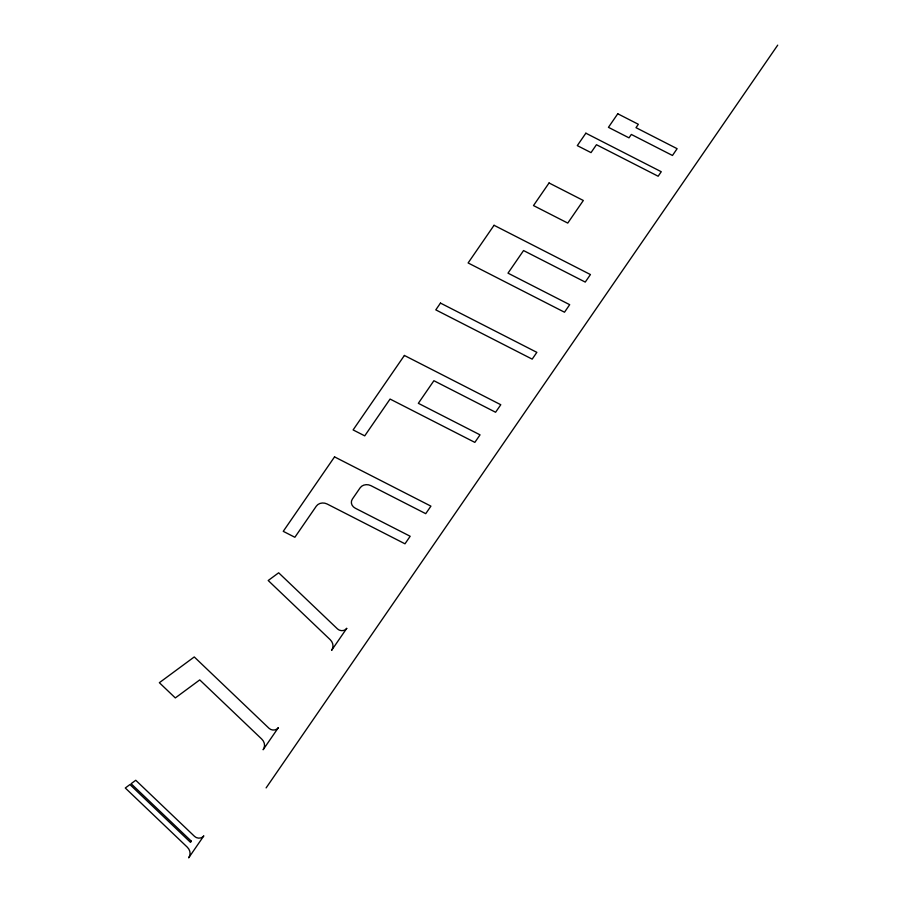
<?xml version="1.0" encoding="UTF-8"?>
<svg xmlns="http://www.w3.org/2000/svg" width="903" height="903" viewBox="0 0 903 903"><rect width="100%" height="100%" fill="white"/><g stroke="black" fill="none" stroke-linecap="round" stroke-linejoin="round"><path stroke-width="1.35" d="M266.114 787.901L777.709 45.15M334.539 456.884L283.249 531.336L294.875 537.274L316.332 506.12A7.901 6.626 6.4 0 1 327.078 503.976L404.984 543.809L410.176 536.269L355.33 508.242A7.901 6.626 6.4 0 1 352.373 499.088L360.15 487.789A7.901 6.626 6.4 0 1 370.896 485.645L425.731 513.672L430.923 506.143L334.539 456.884M404.397 355.455L353.107 429.918L364.733 435.856L390.073 399.058L474.843 442.38L480.035 434.851L418.337 403.314L433.903 380.716L495.589 412.253L500.781 404.725L404.397 355.455M440.472 303.081L435.799 309.864L532.183 359.134L536.856 352.351L440.472 303.081M494.054 225.287L468.115 262.954L564.499 312.212L569.691 304.683L507.994 273.157L523.559 250.56L585.246 282.086L590.438 274.557L494.054 225.287M549.058 182.97L533.492 205.568L567.761 223.086L583.327 200.489L549.058 182.97M585.866 133.192L577.299 145.62L591.014 152.618L596.465 144.717L658.152 176.243L661.267 171.728L585.866 133.192M617.776 113.767L608.441 127.334L628.996 137.843L631.332 134.445L672.464 155.474L677.126 148.69L636.005 127.673L638.342 124.287L617.776 113.767M191.334 841.19L190.522 842.375L129.942 784.56L125.291 788.003L187.248 847.127A10.859 9.12 6.4 0 1 188.671 857.85L203.818 835.862A5.734 4.82 6.4 0 1 194.608 836.438L135.755 780.271L131.104 783.702L191.334 841.19M278.271 727.762L263.134 749.75A10.859 9.12 6.4 0 0 261.701 739.026L199.744 679.903L175.317 697.929L159.357 682.702L194.258 656.944L269.06 728.337A5.734 4.82 6.4 0 0 278.271 727.762M346.729 628.386L331.582 650.374A10.859 9.12 6.4 0 0 330.159 639.64L268.202 580.516L278.666 572.795L337.519 628.951A5.734 4.82 6.4 0 0 346.729 628.386"/></g></svg>
